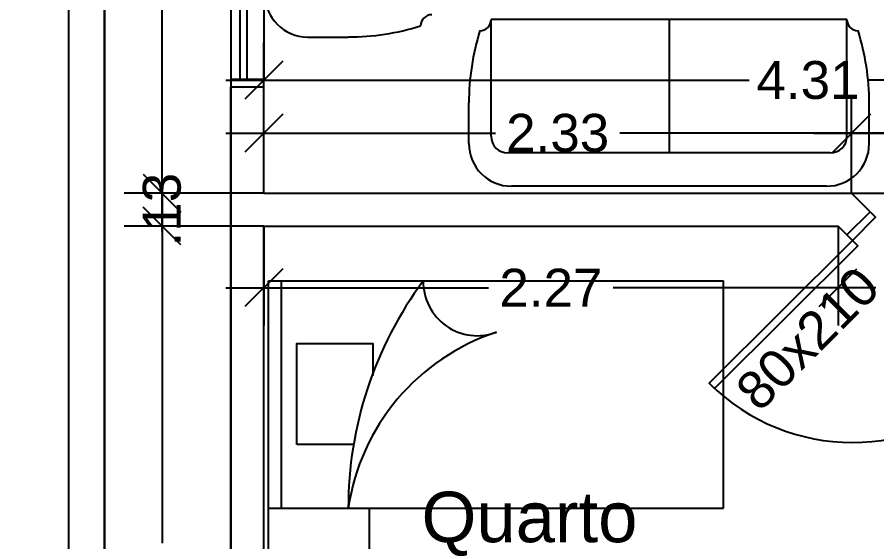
# Model space of a CAD drawing. Extents: x -120 to 1117, y 5 to 675.
# Drawn here: x 11.874 to 15.274, y 82.804 to 84.881 of the extents above; entities that cross this region are included whole.
import ezdxf
from ezdxf.enums import TextEntityAlignment as Align

# ---------------------------------------------------------------- set-up
doc = ezdxf.new("R2010")
doc.units = 0
doc.header["$MEASUREMENT"] = 0
doc.layers.get('0').update_dxf_attribs({"linetype": 'CONTINUOUS'})
doc.layers.get('DEFPOINTS').update_dxf_attribs({"linetype": 'CONTINUOUS'})
for name, color, linetype in [('cota', 1, 'CONTINUOUS'), ('janela-porta', 6, 'CONTINUOUS'), ('moveis', 253, 'CONTINUOUS'), ('parede', 2, 'CONTINUOUS'), ('piso', 4, 'CONTINUOUS'), ('texto', 7, 'CONTINUOUS'), ('vegetacao', 82, 'CONTINUOUS')]:
    doc.layers.add(name, color=color, linetype=linetype)
doc.styles.get("Standard").update_dxf_attribs({"font": 'arial.ttf'})
doc.dimstyles.new('cotass', dxfattribs={"dimtxt": 0.15, "dimasz": 0.15, "dimexe": 0.15, "dimexo": 0, "dimgap": 0.05, "dimtad": 0, "dimzin": 4, "dimdsep": 46, "dimtxsty": 'Standard', "dimblk": 'OBLIQUE', "dimcen": 0, "dimdle": 0.15, "dimclrd": 256, "dimclrt": 4, "dimadec": 0, "dimazin": 1, "dimtfac": 1, "dimtix": 1, "dimtofl": 0, "dimtmove": 0, "dimatfit": 3, "dimldrblk": 'OPEN30', "dimfxl": 0, "dimtolj": 1, "dimtzin": 0, "dimlwd": -1, "dimarcsym": 0})

# ---------------------------------------------------------------- blocks, each defined once
blk = doc.blocks.new('_Oblique')
at = {"color": 0, "linetype": 'ByBlock', "lineweight": -2}
blk.add_line((-0.5, -0.5), (0.5, 0.5), dxfattribs=at)
blk = doc.blocks.new('*D111')
at = {"layer": 'cota', "transparency": 16777216}
for p, q in [((12.4469, 87.1337), (12.4469, 85.8295)), ((12.4469, 84.0337), (12.4469, 85.3379))]:
    blk.add_line(p, q, dxfattribs=at)
at = {"layer": 'cota', "color": 0, "lineweight": -2, "transparency": 16777216}
for p, q in [((12.8493, 86.9837), (12.2969, 86.9837)), ((12.8493, 84.1837), (12.2969, 84.1837))]:
    blk.add_line(p, q, dxfattribs=at)
at = {"layer": 'DEFPOINTS', "color": 0, "transparency": 16777216}
for p in [(12.8493, 86.9837), (12.4469, 84.1837), (12.8493, 84.1837)]:
    blk.add_point(p, dxfattribs=at)
at = {"layer": 'cota', "transparency": 16777216, "xscale": 0.15, "yscale": 0.15, "zscale": 0.15}
for p, rotation in [((12.4469, 86.9837), 90), ((12.4469, 84.1837), 270)]:
    blk.add_blockref('_Oblique', p, dxfattribs=dict(at, rotation=rotation))
at = {"layer": 'cota', "color": 4, "transparency": 16777216, "insert": (12.4469, 85.5837), "char_height": 0.15, "attachment_point": 5, "rotation": 90}
blk.add_mtext('\\A1;2.80', dxfattribs=at)
blk = doc.blocks.new('_Open30')
at = {"color": 0, "linetype": 'ByBlock', "lineweight": -2}
for p, q in [((-1, 0.268), (0, 0)), ((0, 0), (-1, -0.268)), ((0, 0), (-1, 0))]:
    blk.add_line(p, q, dxfattribs=at)
blk = doc.blocks.new('*D112')
at = {"layer": 'cota', "transparency": 16777216}
for p, q in [((12.4469, 84.1837), (12.4469, 84.3337)), ((12.4469, 84.0537), (12.4469, 83.9037))]:
    blk.add_line(p, q, dxfattribs=at)
at = {"layer": 'cota', "color": 0, "lineweight": -2, "transparency": 16777216}
for p, q in [((12.8493, 84.1837), (12.2969, 84.1837)), ((12.8493, 84.0537), (12.2969, 84.0537))]:
    blk.add_line(p, q, dxfattribs=at)
at = {"layer": 'DEFPOINTS', "color": 0, "transparency": 16777216}
for p in [(12.8493, 84.1837), (12.4469, 84.0537), (12.8493, 84.0537)]:
    blk.add_point(p, dxfattribs=at)
at = {"layer": 'cota', "transparency": 16777216, "xscale": 0.15, "yscale": 0.15, "zscale": 0.15}
for p, rotation in [((12.4469, 84.1837), 270), ((12.4469, 84.0537), 90)]:
    blk.add_blockref('_Oblique', p, dxfattribs=dict(at, rotation=rotation))
at = {"layer": 'cota', "color": 4, "transparency": 16777216, "insert": (12.4469, 84.1187), "char_height": 0.15, "attachment_point": 5, "rotation": 90}
blk.add_mtext('\\A1;.13', dxfattribs=at)
blk = doc.blocks.new('*D113')
at = {"layer": 'cota', "transparency": 16777216}
for p, q in [((12.4469, 84.2037), (12.4469, 82.7982)), ((12.4469, 80.9037), (12.4469, 82.3092))]:
    blk.add_line(p, q, dxfattribs=at)
at = {"layer": 'cota', "color": 0, "lineweight": -2, "transparency": 16777216}
for p, q in [((12.8493, 84.0537), (12.2969, 84.0537)), ((12.8493, 81.0537), (12.2969, 81.0537))]:
    blk.add_line(p, q, dxfattribs=at)
at = {"layer": 'DEFPOINTS', "color": 0, "transparency": 16777216}
for p in [(12.8493, 84.0537), (12.4469, 81.0537), (12.8493, 81.0537)]:
    blk.add_point(p, dxfattribs=at)
at = {"layer": 'cota', "transparency": 16777216, "xscale": 0.15, "yscale": 0.15, "zscale": 0.15}
for p, rotation in [((12.4469, 84.0537), 90), ((12.4469, 81.0537), 270)]:
    blk.add_blockref('_Oblique', p, dxfattribs=dict(at, rotation=rotation))
at = {"layer": 'cota', "color": 4, "transparency": 16777216, "insert": (12.4469, 82.5537), "char_height": 0.15, "attachment_point": 5, "rotation": 90}
blk.add_mtext('\\A1;3.00', dxfattribs=at)
blk = doc.blocks.new('*D228')
at = {"layer": 'cota', "color": 0, "lineweight": -2, "transparency": 16777216}
for p, q in [((12.8493, 84.1837), (12.8493, 84.5717)), ((15.1743, 84.1837), (15.1743, 84.5717))]:
    blk.add_line(p, q, dxfattribs=at)
at = {"layer": 'cota', "transparency": 16777216}
for p, q in [((12.6993, 84.4217), (13.7657, 84.4217)), ((15.3243, 84.4217), (14.2579, 84.4217))]:
    blk.add_line(p, q, dxfattribs=at)
at = {"layer": 'DEFPOINTS', "color": 0, "transparency": 16777216}
for p in [(12.8493, 84.4217), (12.8493, 84.1837), (15.1743, 84.1837)]:
    blk.add_point(p, dxfattribs=at)
at = {"layer": 'cota', "transparency": 16777216, "xscale": 0.15, "yscale": 0.15, "zscale": 0.15, "rotation": 180}
blk.add_blockref('_Oblique', (12.8493, 84.4217), dxfattribs=at)
at = {"layer": 'cota', "transparency": 16777216, "xscale": 0.15, "yscale": 0.15, "zscale": 0.15}
blk.add_blockref('_Oblique', (15.1743, 84.4217), dxfattribs=at)
at = {"layer": 'cota', "color": 4, "transparency": 16777216, "insert": (14.0118, 84.4217), "char_height": 0.15, "attachment_point": 5}
blk.add_mtext('\\A1;2.33', dxfattribs=at)
blk = doc.blocks.new('*D229')
at = {"layer": 'cota', "color": 0, "lineweight": -2, "transparency": 16777216}
for p, q in [((15.1743, 84.1837), (15.1743, 84.5717)), ((17.1544, 84.1837), (17.1544, 84.5717))]:
    blk.add_line(p, q, dxfattribs=at)
at = {"layer": 'cota', "transparency": 16777216}
for p, q in [((15.0243, 84.4217), (15.9264, 84.4217)), ((17.3044, 84.4217), (16.4023, 84.4217))]:
    blk.add_line(p, q, dxfattribs=at)
at = {"layer": 'DEFPOINTS', "color": 0, "transparency": 16777216}
for p in [(17.1544, 84.4217), (15.1743, 84.1837), (17.1544, 84.1837)]:
    blk.add_point(p, dxfattribs=at)
at = {"layer": 'cota', "transparency": 16777216, "xscale": 0.15, "yscale": 0.15, "zscale": 0.15, "rotation": 180}
blk.add_blockref('_Oblique', (15.1743, 84.4217), dxfattribs=at)
at = {"layer": 'cota', "transparency": 16777216, "xscale": 0.15, "yscale": 0.15, "zscale": 0.15}
blk.add_blockref('_Oblique', (17.1544, 84.4217), dxfattribs=at)
at = {"layer": 'cota', "color": 4, "transparency": 16777216, "insert": (16.1644, 84.4217), "char_height": 0.15, "attachment_point": 5}
blk.add_mtext('\\A1;1.98', dxfattribs=at)
blk = doc.blocks.new('*D230')
at = {"layer": 'cota', "color": 0, "lineweight": -2, "transparency": 16777216}
for p, q in [((12.8493, 84.1837), (12.8493, 84.7809)), ((17.1544, 84.1837), (17.1544, 84.7809))]:
    blk.add_line(p, q, dxfattribs=at)
at = {"layer": 'cota', "transparency": 16777216}
for p, q in [((12.6993, 84.6309), (14.7685, 84.6309)), ((17.3044, 84.6309), (15.2352, 84.6309))]:
    blk.add_line(p, q, dxfattribs=at)
at = {"layer": 'DEFPOINTS', "color": 0, "transparency": 16777216}
for p in [(17.1544, 84.6309), (12.8493, 84.1837), (17.1544, 84.1837)]:
    blk.add_point(p, dxfattribs=at)
at = {"layer": 'cota', "transparency": 16777216, "xscale": 0.15, "yscale": 0.15, "zscale": 0.15, "rotation": 180}
blk.add_blockref('_Oblique', (12.8493, 84.6309), dxfattribs=at)
at = {"layer": 'cota', "transparency": 16777216, "xscale": 0.15, "yscale": 0.15, "zscale": 0.15}
blk.add_blockref('_Oblique', (17.1544, 84.6309), dxfattribs=at)
at = {"layer": 'cota', "color": 4, "transparency": 16777216, "insert": (15.0018, 84.6309), "char_height": 0.15, "attachment_point": 5}
blk.add_mtext('\\A1;4.31', dxfattribs=at)
blk = doc.blocks.new('*D231')
at = {"layer": 'cota', "color": 0, "lineweight": -2, "transparency": 16777216}
for p, q in [((12.8493, 84.0537), (12.8493, 83.6597)), ((15.1205, 84.0537), (15.1205, 83.6597))]:
    blk.add_line(p, q, dxfattribs=at)
at = {"layer": 'cota', "transparency": 16777216}
for p, q in [((12.6993, 83.8097), (13.7388, 83.8097)), ((15.2705, 83.8097), (14.231, 83.8097))]:
    blk.add_line(p, q, dxfattribs=at)
at = {"layer": 'DEFPOINTS', "color": 0, "transparency": 16777216}
for p in [(12.8493, 84.0537), (15.1205, 84.0537), (12.8493, 83.8097)]:
    blk.add_point(p, dxfattribs=at)
at = {"layer": 'cota', "transparency": 16777216, "xscale": 0.15, "yscale": 0.15, "zscale": 0.15, "rotation": 180}
blk.add_blockref('_Oblique', (12.8493, 83.8097), dxfattribs=at)
at = {"layer": 'cota', "transparency": 16777216, "xscale": 0.15, "yscale": 0.15, "zscale": 0.15}
blk.add_blockref('_Oblique', (15.1205, 83.8097), dxfattribs=at)
at = {"layer": 'cota', "color": 4, "transparency": 16777216, "insert": (13.9849, 83.8097), "char_height": 0.15, "attachment_point": 5}
blk.add_mtext('\\A1;2.27', dxfattribs=at)
blk = doc.blocks.new('*D252')
at = {"layer": 'cota', "transparency": 16777216}
for p, q in [((16.1768, 84.3337), (16.1768, 83.9501)), ((16.1768, 83.2037), (16.1768, 83.5873))]:
    blk.add_line(p, q, dxfattribs=at)
at = {"layer": 'cota', "color": 0, "lineweight": -2, "transparency": 16777216}
for p, q in [((15.1743, 84.1837), (16.3268, 84.1837)), ((16.0044, 83.3537), (16.3268, 83.3537))]:
    blk.add_line(p, q, dxfattribs=at)
at = {"layer": 'DEFPOINTS', "color": 0, "transparency": 16777216}
for p in [(15.1743, 84.1837), (16.0044, 83.3537), (16.1768, 83.3537)]:
    blk.add_point(p, dxfattribs=at)
at = {"layer": 'cota', "transparency": 16777216, "xscale": 0.15, "yscale": 0.15, "zscale": 0.15}
for p, rotation in [((16.1768, 84.1837), 90), ((16.1768, 83.3537), 270)]:
    blk.add_blockref('_Oblique', p, dxfattribs=dict(at, rotation=rotation))
at = {"layer": 'cota', "color": 4, "transparency": 16777216, "insert": (16.1768, 83.7687), "char_height": 0.15, "attachment_point": 5, "rotation": 90}
blk.add_mtext('\\A1;.83', dxfattribs=at)
blk = doc.blocks.new('*D482')
at = {"layer": 'cota', "transparency": 16777216}
for p, q in [((12.0782, 94.0237), (12.0782, 87.6953)), ((12.0782, 80.7737), (12.0782, 87.1021))]:
    blk.add_line(p, q, dxfattribs=at)
at = {"layer": 'cota', "color": 0, "lineweight": -2, "transparency": 16777216}
for p, q in [((12.7193, 93.8737), (11.9282, 93.8737)), ((12.7193, 80.9237), (11.9282, 80.9237))]:
    blk.add_line(p, q, dxfattribs=at)
at = {"layer": 'DEFPOINTS', "color": 0, "transparency": 16777216}
for p in [(12.0782, 93.8737), (12.7193, 93.8737), (12.7193, 80.9237)]:
    blk.add_point(p, dxfattribs=at)
at = {"layer": 'cota', "transparency": 16777216, "xscale": 0.15, "yscale": 0.15, "zscale": 0.15}
for p, rotation in [((12.0782, 93.8737), 90), ((12.0782, 80.9237), 270)]:
    blk.add_blockref('_Oblique', p, dxfattribs=dict(at, rotation=rotation))
at = {"layer": 'cota', "color": 4, "transparency": 16777216, "insert": (12.0782, 87.3987), "char_height": 0.15, "attachment_point": 5, "rotation": 90}
blk.add_mtext('\\A1;12.95', dxfattribs=at)

msp = doc.modelspace()

# ---------------------------------------------------------------- hatches: boundary and pattern name
at = {"layer": 'vegetacao'}
h = msp.add_hatch(dxfattribs=at)
h.set_pattern_fill('ANGLE', color=256, scale=2, style=0)
h.set_pattern_definition([(0, (0, 0), (0, 0.55), [0.4, -0.15]), (90, (0, 0), (-0.55, 3e-17), [0.4, -0.15])])
edge = h.paths.add_edge_path()
edge.add_line((33.5894, 75.9237), (33.5894, 116.2837))
edge.add_line((33.5894, 116.2837), (9.8693, 116.2837))
edge.add_line((9.8693, 116.2837), (9.8693, 110.2837))
edge.add_line((9.8693, 110.2837), (27.5894, 110.2837))
edge.add_arc((27.5894, 107.2837), 3, 0, 90, ccw=False)
edge.add_line((30.5894, 107.2837), (30.5894, 75.9237))
edge.add_line((30.5894, 75.9237), (33.5894, 75.9237))
edge = h.paths.add_edge_path(flags=17)
edge.add_line((27.3693, 110.2837), (27.5894, 110.2837))
edge.add_arc((27.5894, 107.2837), 3, 0, 90, ccw=False)
edge.add_line((30.5894, 107.2837), (30.5894, 93.8737))
edge.add_line((30.5894, 93.8737), (24.8993, 93.8737))
edge.add_line((24.8993, 93.8737), (24.8993, 91.5437))
edge.add_line((24.8993, 91.5437), (22.8493, 91.5437))
edge.add_line((22.8493, 91.5437), (22.8493, 95.2856))
edge.add_line((22.8493, 95.2856), (27.8493, 95.2856))
edge.add_line((27.8493, 95.2856), (27.8493, 97.7856))
edge.add_line((27.8493, 97.7856), (27.2544, 97.7856))
edge.add_line((27.2544, 97.7856), (27.2544, 105.2837))
edge.add_line((27.2544, 105.2837), (27.3693, 105.2837))
edge.add_line((27.3693, 105.2837), (27.3693, 110.2837))
h.paths.add_polyline_path([(22.8493, 95.2856), (22.8493, 97.7856), (27.8493, 97.7856), (27.8493, 95.2856)], flags=16)
h.paths.add_polyline_path([(22.2544, 97.7856), (22.2544, 100.2856), (27.2544, 100.2856), (27.2544, 97.7856)], flags=17)
h.paths.add_polyline_path([(22.2544, 100.2856), (22.2544, 102.7856), (27.2544, 102.7856), (27.2544, 100.2856)], flags=17)
h.paths.add_polyline_path([(22.2544, 102.7856), (22.2544, 105.2856), (27.2544, 105.2856), (27.2544, 102.7856)], flags=17)
h.paths.add_polyline_path([(27.3693, 105.2837), (24.8693, 105.2837), (24.8693, 110.2837), (27.3693, 110.2837)], flags=16)
h.paths.add_polyline_path([(24.8693, 105.2837), (22.3693, 105.2837), (22.3693, 110.2837), (24.8693, 110.2837)], flags=17)
h.paths.add_polyline_path([(22.3693, 105.2837), (19.8693, 105.2837), (19.8693, 110.2837), (22.3693, 110.2837)], flags=17)
h.paths.add_polyline_path([(19.8693, 105.2837), (17.3693, 105.2837), (17.3693, 110.2837), (19.8693, 110.2837)], flags=17)
h.paths.add_polyline_path([(17.3693, 105.2837), (14.8693, 105.2837), (14.8693, 110.2837), (17.3693, 110.2837)], flags=17)
h.paths.add_polyline_path([(14.8693, 105.2837), (12.3693, 105.2837), (12.3693, 110.2837), (14.8693, 110.2837)], flags=17)

# ---------------------------------------------------------------- linework, layer by layer
at = {"layer": 'janela-porta', "color": 6, "linetype": 'Continuous'}
for p, q in [((12.7193, 86.5337), (12.7193, 84.6337)), ((12.8493, 86.5337), (12.8493, 84.6337))]:
    msp.add_line(p, q, dxfattribs=at)
for points in [[(12.7544, 85.5837), (12.7544, 84.6337), (12.7843, 84.6337), (12.7843, 85.5837), (12.7544, 85.5837)], [(15.1771, 83.9971), (15.1983, 83.9759), (14.6326, 83.4102), (14.6114, 83.4314), (15.1771, 83.9971)]]:
    msp.add_lwpolyline(points, close=True, dxfattribs=at)
for points in [[(12.8493, 84.6037), (12.8493, 84.6337), (12.7193, 84.6337), (12.7193, 84.6037)], [(15.2478, 84.1103), (15.269, 84.089), (15.1771, 83.9971), (15.1559, 84.0183)]]:
    msp.add_lwpolyline(points, dxfattribs=at)
msp.add_arc((15.1771, 83.9971), 0.8, 225, 315, dxfattribs=at)
at = {"layer": 'moveis'}
for p, q in [((13.7484, 84.4093), (13.7484, 84.8711)), ((15.1558, 84.8711), (13.7484, 84.8711)), ((14.4521, 84.8711), (14.4521, 84.3433)), ((15.1558, 84.4093), (15.1558, 84.8711)), ((13.0226, 84.8021), (13.1837, 84.8021)), ((13.6604, 84.38), (13.6604, 84.5412)), ((15.2438, 84.38), (15.2438, 84.5412)), ((15.0898, 84.3433), (13.8144, 84.3433)), ((15.0752, 84.2114), (13.8291, 84.2114)), ((12.868, 83.8363), (14.668, 83.8363)), ((12.868, 81.4363), (12.868, 83.8363)), ((12.918, 83.8363), (12.918, 82.9363)), ((14.668, 82.9363), (14.668, 83.8363)), ((12.868, 82.9363), (14.668, 82.9363)), ((13.268, 82.3363), (13.268, 82.9363))]:
    msp.add_line(p, q, dxfattribs=at)
for points in [[(12.9804, 83.1893), (12.9804, 83.5893), (13.2804, 83.5893), (13.2804, 83.4625)], [(13.2075, 83.1893), (12.9804, 83.1893)]]:
    msp.add_lwpolyline(points, dxfattribs=at)
for centre, radius, start, end in [((13.0226, 84.9707), 0.1686, 180, 270), ((13.5137, 84.8461), 0.044, 90.003, 180), ((13.7044, 84.8711), 0.044, 270, 359.997), ((15.1998, 84.8711), 0.044, 180.003, 270), ((13.1809, 85.7723), 0.9702, 270.1723, 287.3184), ((14.6306, 84.5384), 0.9702, 162.6817, 179.8277), ((14.2736, 84.5384), 0.9702, 0.1723, 17.3184), ((13.8144, 84.4093), 0.066, 180, 270), ((15.0899, 84.4093), 0.066, 270, 0), ((13.8291, 84.38), 0.1686, 180, 270), ((15.0752, 84.38), 0.1686, 270, 0), ((14.6941, 82.9378), 1.5105, 143.4979, 180.0569), ((13.6943, 83.834), 0.2144, 179.3697, 290.574), ((14.0394, 82.8115), 0.8648, 108.1693, 171.7002)]:
    msp.add_arc(centre, radius, start, end, dxfattribs=at)
at = {"layer": 'parede'}
for p, q in [((12.7193, 80.9237), (12.7193, 84.6037)), ((12.8493, 84.6037), (12.7193, 84.6037)), ((12.8493, 84.1837), (12.8493, 84.6037)), ((12.8493, 84.1837), (15.1743, 84.1837)), ((15.2478, 84.1103), (15.1743, 84.1837)), ((15.1559, 84.0183), (15.2478, 84.1103)), ((12.8493, 84.0537), (15.1205, 84.0537)), ((12.8493, 81.0537), (12.8493, 84.0537)), ((15.1559, 84.0183), (15.1205, 84.0537))]:
    msp.add_line(p, q, dxfattribs=at)
at = {"layer": 'piso'}
msp.add_line((12.2193, 93.7437), (12.2193, 79.2137), dxfattribs=at)
msp.add_lwpolyline([(33.5894, 116.2837), (33.5894, 75.9237), (13.0894, 75.9237), (13.0894, 78.5837), (12.2193, 78.5837), (12.2193, 93.7437), (12.7193, 93.7437), (12.7193, 80.9237), (17.2843, 80.9237), (17.2843, 81.5237), (26.0244, 81.5237), (26.0244, 80.9237), (26.0244, 80.9237), (30.5894, 80.9237), (30.5894, 93.8737), (24.8993, 93.8737), (24.8993, 91.5437), (22.8493, 91.5437), (22.8493, 96.0037), (9.8693, 96.0037), (9.8693, 105.2837)], dxfattribs=at)

# ---------------------------------------------------------------- texts
at = {"layer": 'texto'}
msp.add_text('80x210', height=0.15, rotation=45, dxfattribs=at).set_placement((15.0843, 83.5242), align=Align.BOTTOM_CENTER)
msp.add_text('Quarto', height=0.2, dxfattribs=at).set_placement((13.9001, 82.742), align=Align.BOTTOM_CENTER)

# ---------------------------------------------------------------- dimensions: what is measured, and where the dimension line sits
at = {"layer": 'cota'}
for base, p1, p2, picture, middle in [((12.0782, 93.8737), (12.7193, 80.9237), (12.7193, 93.8737), '*D482', (12.0782, 87.3987)), ((16.1768, 83.3537), (15.1743, 84.1837), (16.0044, 83.3537), '*D252', (16.1768, 83.7687))]:
    dim = msp.add_linear_dim(base=base, p1=p1, p2=p2, angle=90, dimstyle='cotass', dxfattribs=at)
    dim.commit()
    dim.dimension.update_dxf_attribs({"geometry": picture, "text_midpoint": middle})
for base, p1, p2, picture, middle in [((12.4469, 84.1837), (12.8493, 86.9837), (12.8493, 84.1837), '*D111', (12.4469, 85.5837)), ((12.4469, 84.0537), (12.8493, 84.1837), (12.8493, 84.0537), '*D112', (12.4469, 84.1187)), ((12.4469, 81.0537), (12.8493, 84.0537), (12.8493, 81.0537), '*D113', (12.4469, 82.5537))]:
    dim = msp.add_linear_dim(base=base, p1=p1, p2=p2, angle=90, dimstyle='cotass', override={"dimtmove": 1}, dxfattribs=at)
    dim.commit()
    dim.dimension.update_dxf_attribs({"geometry": picture, "text_midpoint": middle})
for base, p1, p2, picture, middle in [((17.1544, 84.6309), (12.8493, 84.1837), (17.1544, 84.1837), '*D230', (15.0018, 84.6309)), ((12.84932, 84.42174), (15.17435, 84.1837), (12.84932, 84.1837), '*D228', (14.01184, 84.42174)), ((17.1544, 84.4217), (15.1743, 84.1837), (17.1544, 84.1837), '*D229', (16.1644, 84.4217)), ((12.8493, 83.8097), (15.1205, 84.0537), (12.8493, 84.0537), '*D231', (13.9849, 83.8097))]:
    dim = msp.add_linear_dim(base=base, p1=p1, p2=p2, dimstyle='cotass', dxfattribs=at)
    dim.commit()
    dim.dimension.update_dxf_attribs({"geometry": picture, "text_midpoint": middle})

doc.saveas('drawing.dxf')
